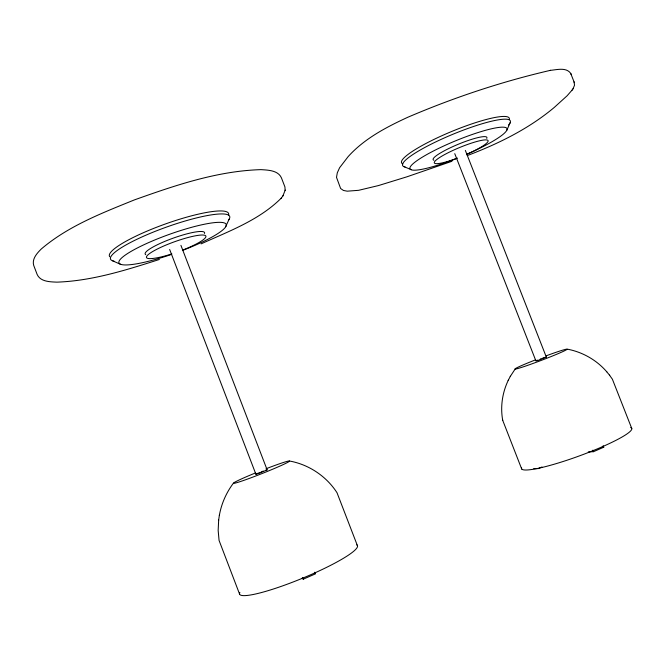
<?xml version="1.0" encoding="UTF-8"?>
<svg xmlns="http://www.w3.org/2000/svg" width="665" height="665" viewBox="0 0 665 665"><rect width="100%" height="100%" fill="white"/><g stroke="black" fill="none" stroke-linecap="round" stroke-linejoin="round"><path stroke-width="1" d="M465.35 150.423L546.322 357.055L538.55 360.255L535.948 361.012L454.752 153.648M218.669 519.972L218.162 530.421L219.068 540.437L239.575 594.103M285.135 190.481L284.936 186.981L281.436 177.863C278.061 170.257 267.945 170.082 260.929 169.642C217.256 170.938 175.194 185.36 134.413 199.899C101.978 213.058 68.179 226.034 41.247 249.026C37.024 253.224 31.754 258.976 33.724 265.451L37.174 274.529C40.498 281.802 50.041 281.844 56.866 282.143C92.053 280.946 126.067 270.09 159.359 259.475M219.359 515.367C221.403 503.713 226.308 492.615 233.423 483.172M218.619 520.354L219.4 515.009M282.899 195.934L285.219 190.09M508.293 380.239C502.333 392.599 500.205 406.889 502.732 420.388M506.846 130.224L510.13 122.767M225.643 226.707L229.184 219.101M572.972 88.902L574.535 85.195L574.036 81.82M510.271 376.448L515.325 368.767M508.176 380.455L510.371 376.265M169.658 249.475L255.925 474.295L258.934 473.397L267.139 469.872L180.922 245.352M255.942 474.32L256.798 473.788M467.237 155.593C498.359 143.773 528.675 128.902 554.336 107.373L567.095 95.793L572.266 89.891M572.05 90.199L573.197 88.586M201.079 243.88C228.91 231.237 259.259 220.14 281.253 198.128M281.037 198.428L283.124 195.626M257.621 473.397L258.294 473.098M537.096 360.397L537.653 360.156M588.251 451.926L593.479 451.693L603.745 447.213L603.155 445.7M301.802 578.326L303.34 579.157L315.468 573.853L314.836 572.199M541.942 466.996L538.251 468.601L533.737 468.65M259.051 472.773L259.865 472.441M261.154 471.917L261.586 471.743M540.171 359.142L540.969 358.826M262.459 471.402L263.307 471.078M542.183 358.377L542.964 358.086M451.934 161.296L407.096 176.757L378.435 185.577L358.618 190.315L347.197 191.179L343.431 190.448L340.63 188.519L336.507 177.347L337.296 172.825L339.582 167.763L348.136 156.632C364.304 138.677 385.991 127.339 407.603 117.348C453.721 97.597 501.676 81.612 550.545 70.315M543.696 357.828L544.959 357.404M265.817 470.188L267.139 469.872M545.674 357.18L546.322 357.055M550.221 70.365C556.638 69.833 566.281 66.966 570.711 73.408L574.361 82.668M601.975 447.304L603.745 447.213M289.341 460.986C308.71 464.428 326.382 476.19 337.014 492.74L357.313 545.4M567.137 349.117C582.407 351.943 596.646 360.031 606.779 371.81M403.946 166.616L411.178 169.65M112.759 260.88L120.789 264.429M609.456 375.102L612.382 379.191L631.75 428.443M606.547 371.527L609.705 375.409M592.881 450.18L593.479 451.693M570.711 73.408L571.052 74.297M502.59 420.022L521.717 469.049M302.7 577.494L303.34 579.157M356.748 544.859A63.724 9.21 -22.4 0 1 300.09 579.215A63.724 9.21 -22.4 0 1 239.857 592.424M266.042 468.75A30.149 1.505 -21.6 0 1 285.169 463.655A30.149 1.505 -21.6 0 1 238.511 482.15A30.149 1.505 -21.6 0 1 255.402 472.973M114.239 261.262A63.283 11.272 -19.7 0 1 165.959 227.272A63.283 11.272 -19.7 0 1 228.344 220.29M109.742 256.765A63.283 11.446 -19.7 0 1 167.206 223.332A63.283 11.446 -19.7 0 1 228.569 215.144M171.553 254.404A56.941 9.817 -19.7 0 1 124.629 255.543A56.941 9.817 -19.7 0 1 215.369 222.534A56.941 9.817 -19.7 0 1 182.709 250.348M171.869 253.914A31.571 5.328 -19.8 0 1 150.822 252.7A31.571 5.328 -19.8 0 1 200.481 235.094A31.571 5.328 -19.8 0 1 182.41 250.181M145.768 254.662A31.571 5.436 -19.8 0 1 172.809 238.286A31.571 5.436 -19.8 0 1 204.521 233.473M630.719 427.512A58.67 7.83 -20.1 0 1 580.279 455.575A58.67 7.83 -20.1 0 1 521.618 467.794M546.264 355.783A27.772 1.28 -20.8 0 1 562.889 351.561A27.772 1.28 -20.8 0 1 519.806 367.945A27.772 1.28 -20.8 0 1 535.732 359.782M405.051 166.948A58.287 9.593 -22.5 0 1 455.367 133.249A58.287 9.593 -22.5 0 1 508.55 124.987M402.915 163.981A58.287 9.751 -22.5 0 1 450.014 132.177A58.287 9.751 -22.5 0 1 509.373 119.151M457.487 158.095A52.452 8.354 -22.5 0 1 415.534 161.711A52.452 8.354 -22.5 0 1 497.894 127.555A52.452 8.354 -22.5 0 1 466.539 154.338M456.664 158.428A29.102 4.539 -22.5 0 1 438.534 158.245A29.102 4.539 -22.5 0 1 483.389 140.066A29.102 4.539 -22.5 0 1 466.905 154.272M433.863 160.248A29.094 4.63 -22.5 0 1 458.326 144.23A29.094 4.63 -22.5 0 1 486.747 138.403"/></g></svg>
